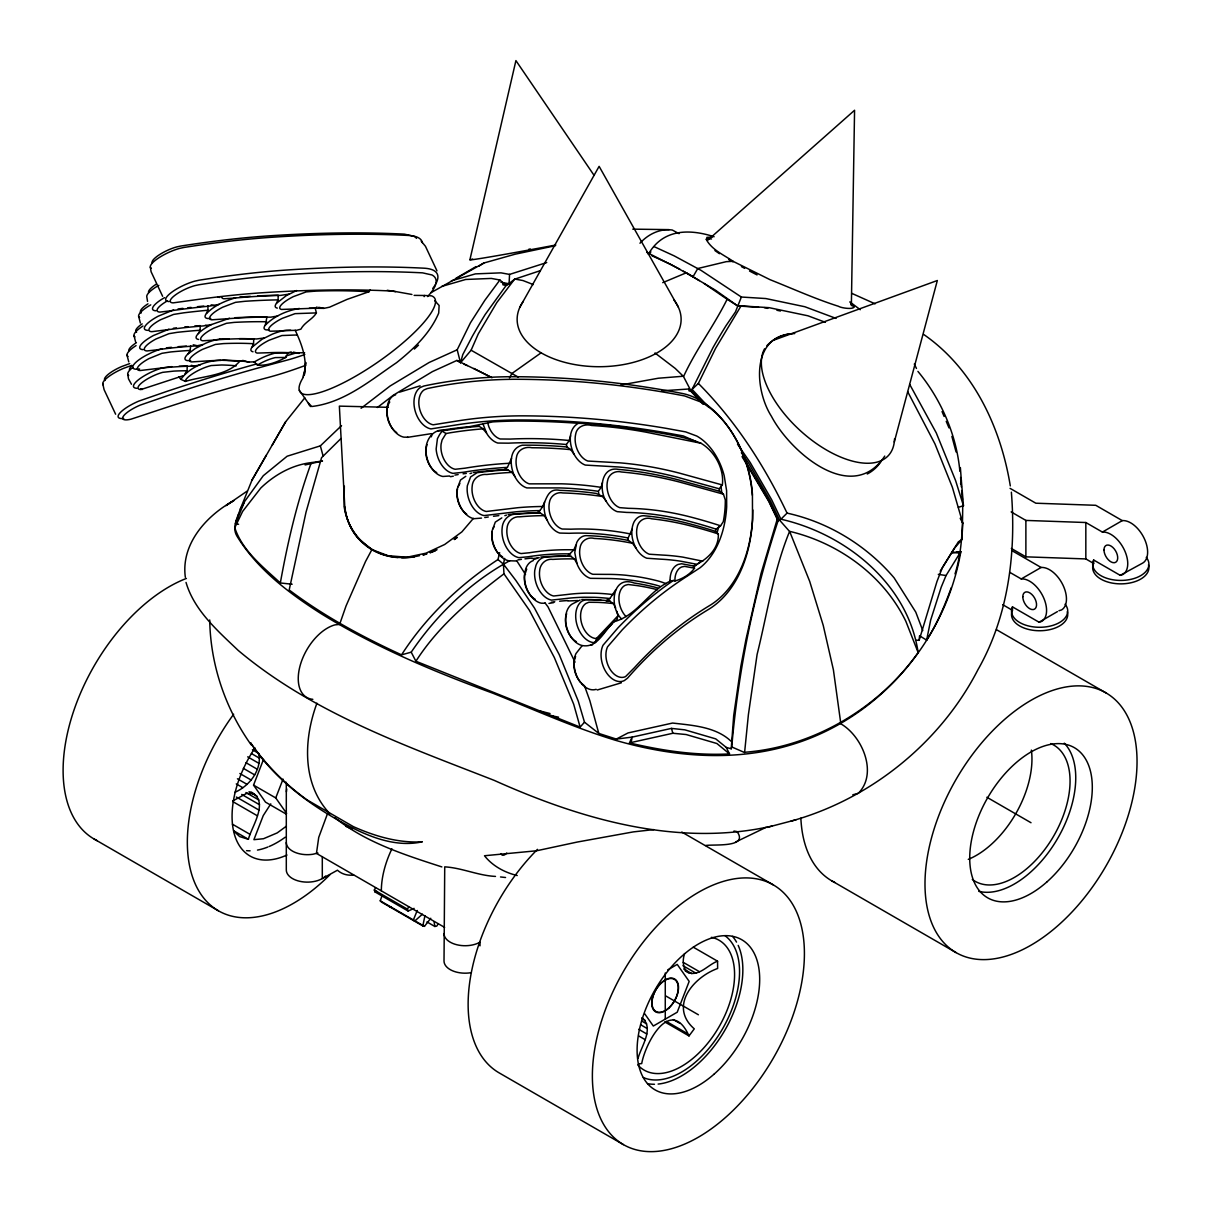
<?xml version="1.0" encoding="UTF-8"?>
<svg xmlns="http://www.w3.org/2000/svg" width="1212" height="1212" viewBox="0 0 1212 1212"><rect width="100%" height="100%" fill="white"/><g stroke="black" fill="none" stroke-linecap="round" stroke-linejoin="round"><path stroke-width="1.5" d="M198.374 333.558L200.086 330.255L200.253 325.649L197.98 325.801A673.554 178.482 -25.1 0 0 194.708 326.073M295.198 330.255C301.773 344.314 307.636 359.691 304.182 375.538L305.757 362.494L305.106 367.872M918.151 652.541L905.879 621.362C883.73 575.503 838.749 543.082 790.027 531.447L789.421 531.795C773.407 571.155 767.317 613.317 757.106 654.435L748.395 714.656L744.622 752.273C812.585 747.228 878.761 708.444 918.151 652.541C907.985 583.972 845.961 533.962 780.937 519.206L778.043 520.887C753.834 594.077 738.396 670.145 731.73 746.94L731.23 748.789L726.246 747.41L715.747 738.881L684.871 729.851L671.448 728.397L632.179 737.108L616.302 739.078L598.804 733.427L584.502 722.2L578.245 701.081L559.247 654.647L534.522 608.121L515.903 580.503L503.419 564.11L497.98 559.535L499.647 552.642M962.722 504.919C962.57 528.053 962.101 551.627 955.026 573.867M851.369 305.666L854.566 110.262L707.55 240.385M752.834 509.964L752.622 518.282A143.592 94.445 73 0 1 709.368 605.712A680.765 447.743 73 0 0 634.315 667.797L625.543 676.599A18.71 12.302 73 0 1 609.863 668.948A18.71 12.302 73 0 1 607.545 646.829L622.135 629.952A718.595 472.604 73 0 1 687.037 576.276L700.036 567.777A105.989 69.705 73 0 0 726.67 506.889L726.609 490.678L724.215 475.846A51.177 33.663 73 0 0 696.748 436.032L685.674 431.896L666.236 428.351A1768.581 1163.187 73 0 0 519.266 415.852L516.448 415.898A920.408 605.349 73 0 0 456.318 421.125L433.154 424.806A18.695 12.302 73 0 1 419.685 409.095A18.695 12.302 73 0 1 424.155 389.855L427.321 388.552A956.313 628.952 73 0 1 510.025 379.341L513.13 379.295A1804.895 1187.063 73 0 1 684.689 395.96L701.006 402.066A89.052 58.57 73 0 1 752.425 494.087L752.516 520.069A146.97 96.657 73 0 1 708.293 609.56A677.341 445.486 73 0 0 627.498 678.19L624.316 680.583A22.164 14.574 73 0 1 605.712 671.509A22.164 14.574 73 0 1 602.985 645.299L617.984 627.846A722.019 474.862 73 0 1 667.888 584.32L673.402 580.457L674.978 580.957C682.401 578.912 690.007 574.473 694.521 568.186L693.4 565.959C706.126 560.474 719.17 549.051 718.307 533.947L715.519 531.356L710.156 529.659A870.867 572.761 73 0 0 687.658 523.296A514.358 338.284 73 0 0 643.481 515.706A22.164 14.574 73 0 0 633.967 522.099C630.119 530.447 631.77 540.325 636.012 548.203A22.164 14.574 73 0 0 646.784 558.232L660.646 559.171A392.87 258.383 73 0 1 680.629 561.186L695.733 564.08M277.306 308.121A22.164 5.878 -25.1 0 1 276.215 303.682L278.078 299.879L278.23 295.228L274.957 295.289A884.078 234.264 -25.1 0 0 257.747 295.925M265.292 325.21L266.943 317.105L264.989 317.059A673.614 178.497 -25.1 0 0 235.083 317.726M252.005 347.208L253.535 343.723L253.747 339.012L250.687 338.86A514.267 136.274 -25.1 0 0 239.415 338.633M602.44 482.664L601.152 487.36L598.304 491.345L596.062 490.996A676.235 444.759 73 0 0 559.55 487.921L526.841 487.921A22.164 14.574 73 0 1 515.888 478.422C509.601 468.468 507.858 448.576 522.327 445.213A884.078 581.442 73 0 1 562.883 446.622L566.898 446.986L570.897 449.667L574.518 455.045A22.164 14.574 73 0 0 585.29 465.075L618.302 466.968A676.205 444.728 73 0 1 677.235 477.21L719.201 488.784L719.61 491.284L723.443 494.178L725.306 499.95A93.021 61.176 73 0 1 723.276 521.675L720.579 525.796L716.11 529.159L715.519 531.356M502.919 284.835L506.192 285.426L499.889 280.002L484.83 300.318L470.407 322.862L457.197 349.783L460.499 362.767L462.772 354.631L472.256 336.421A704.536 185.966 -78.8 0 1 485.164 314.544L506.192 285.426L509.085 283.76L509.555 274.412L546.733 262.55M940.194 571.246L954.314 548.4L961.843 539.582L962.813 523.266L952.374 487.269L934.967 443.94L907.621 391.582M430.76 918.272L424.458 926.362L422.821 925.938L424.957 915.621M916.514 640.254L919.15 640.284L919.56 635.8L926.635 640.133C937.073 623.907 944.678 605.773 951.268 587.699M234.704 792.421C249.46 785.967 261.868 770.226 258.898 753.516L252.414 749.773M233.689 831.023L239.703 836.613L248.399 839.295C251.596 826.342 269.806 801.556 251.066 791.981M638.042 1058.379C641.072 1046.577 654.525 1028.503 642.102 1017.747M731.23 748.789L733.699 715.565L740.85 666.327L745.986 639.315L761.03 573.564L777.392 518.706L768.787 500.662L742.698 456.576M209.721 619.968C210.388 664.524 225.296 708.611 251.202 744.88M286.411 791.784L286.699 788.967M190.648 345.799L190.178 350.435L188.148 353.768M473.392 472.544A886.214 582.851 73 0 1 499.859 469.908L504.162 469.665L507.404 467.393L511.555 458.318M184.83 374.16L187.057 370.766L187.239 366.1A390.279 103.414 -25.1 0 0 179.134 366.266M959.874 471.317C956.616 435.169 941.179 399.384 917.923 371.402M248.945 362.221L242.93 360.449L239.537 361.418C227.447 375.841 202.434 376.053 185.436 381.416L180.861 379.356C191.102 365.115 211.312 358.646 228.477 360.418A396.294 105.005 -25.1 0 1 243.203 361.237A106.277 28.164 -25.1 0 1 248.369 362.055L254.141 361.843L257.444 365.13C267.125 365.918 277.306 362.085 285.774 357.434L288.108 352.844L291.244 351.904M566.898 446.986L566.398 444.516L569.246 440.501L570.594 435.744M614.287 621.635C637.573 615.287 648.965 590.714 669.918 581.336L670.069 580.366M635.906 547.975L632.528 543.279L628.467 540.461L627.952 538.446L632.028 529.326M292.153 584.229L280.336 582.972C287.698 542.112 297.076 501.632 311.332 462.605L322.498 460.999L305.106 464.938M957.025 552.051L960.571 552.96L951.693 552.642L960.843 551.581L960.571 552.96C944.709 642.496 877.291 719.625 789.8 745.228C732.76 762.212 671.493 756.636 615.029 740.153C573.261 727.367 533.401 709.323 492.86 693.219C433.442 671.448 374.75 646.905 320.832 613.484C288.698 593.016 256.853 568.837 236.825 535.901C231.704 527.159 237.552 517.569 240.309 509.101L252.02 480.073L266.307 455.212M504.647 558.384L503.419 564.11L503.965 573.821L529.447 610.363L554.323 657.51L573.685 704.202L580.124 727.094L584.502 722.2M919.15 640.284L936.952 581.578L942.285 567.807M926.635 640.133L930.664 620.105L941.179 587.259L946.027 575.548L960.843 551.581M719.201 488.784L722.337 484.967C724.443 469.286 714.807 451.197 700.93 443.228C687.325 437.729 672.842 435.214 658.434 432.714C631.937 428.018 605.152 423.958 578.215 423.306A1764.52 1160.52 73 0 0 515.767 421.079L512.994 421.125A918.438 604.046 73 0 0 492.784 421.897L469.483 426.654A914.924 601.743 73 0 0 443.153 430.033C431.669 429.699 424.927 441.759 426.003 452.076A22.164 14.574 73 0 0 442.819 476.467L449.652 475.998M344.329 486.118L344.102 506.298C347.374 530.068 364.827 550.672 388.507 556.005A81.992 66.175 -45.2 0 0 419.534 555.672M960.555 483.8L961.343 480.3L960.374 467.62M469.877 259.898L515.918 60.6L594.092 175.376M705.596 845.521C713.535 844.097 748.986 848.021 737.032 831.583L733.927 831.053M457.575 488.951L457.106 490.936A18.695 12.302 73 0 0 466.696 514.161M492.193 531.932L491.936 533.007A18.695 12.302 73 0 0 502.632 556.899M718.777 526.735L717.019 532.992M427.018 444.607L426.033 448.531A18.695 12.302 73 0 0 436.729 472.619M431.305 436.835L431.987 434.199M616.923 611.303L617.938 615.832L616.938 619.65C604.97 627.316 599.228 648.45 582.472 645.587A22.164 14.574 73 0 1 566.565 626.846A22.164 14.574 73 0 1 571.988 604.152L580.124 600.016M617.938 615.832L596.531 638.406L595.44 642.511L592.592 642.481A22.164 14.574 73 0 1 576.685 623.756A22.164 14.574 73 0 1 582.108 601.046L585.502 599.682L594.577 599.773A390.279 256.686 73 0 1 609.409 600.894L613.408 603.621L615.696 608.015M894.274 442.032L937.331 280.517L773.377 340.299M303.015 376.75L304.894 369.736M316.923 703.218C303.591 739.381 301.727 783.785 329.8 813.661L329.997 813.813M460.499 362.767L471.12 350.223L478.255 333.936L496.799 302.576L514.539 279.23L539.87 270.806M684.553 953.602C682.538 959.919 682.174 968.615 688.416 972.675C699.385 976.524 708.126 964.54 717.565 961.192L717.625 968.479C693.385 977.205 668.554 1006.414 694.279 1028.852L689.007 1035.912L664.706 1021.883M424.155 296.637L424.488 295.486L431.472 295.834A81.992 20.149 -34.9 0 1 367.039 369.296A81.992 20.149 -34.9 0 1 303.258 377.326M422.821 925.938L381.447 902.046L380.25 900.834L382.113 895.41M508.222 514.6L512.888 514.055A674.917 443.895 73 0 1 534.28 512.903L536.871 512.873C547.127 507.298 544.021 486.982 559.944 490.375A673.614 443.031 73 0 1 596.304 493.435L602.864 496.587L606.197 501.147M576.821 563.262L574.397 558.944L570.822 556.353L567.322 556.157L573.867 549.839L575.912 545.052M605.909 600.713L609.894 598.546L615.59 590.032M210.736 318.498L207.57 318.498A22.164 5.878 -25.1 0 1 205.843 314.332L207.964 310.211L207.949 305.651M340.072 623.074L346.041 605.955L365.509 561.55L371.902 549.612L358.494 538.673A81.992 66.175 -45.2 0 1 344.587 506.434M286.108 814.025L265.504 802.132L253.55 785.118L263.504 759.439M286.608 813.403L275.745 797.935L283.047 779.104M836.098 318.423L804.859 306.742L765.832 298.546L741.365 297.031L735.487 311.863L726.003 325.71A704.536 185.966 -78.8 0 0 713.08 347.48L692.067 389.4L689.173 391.067L688.704 389.007L661.843 390.825M704.111 283.472L727.139 299.258C714.065 325.664 696.082 349.45 683.704 376.205L658.389 378.22L620.832 384.977M825.417 322.316L807.965 315.802L769.12 307.666L741.047 305.909L715.595 348.329L698.37 383.431L692.067 389.4L708.99 407.444M884.76 456.076C852.081 505.798 790.042 451.924 771.453 416.337C754.197 389.416 750.789 334.164 794.739 333.573M630.649 740.487L630.967 743.259L629.482 742.895L632.179 737.108L630.967 743.259C663.206 750.834 696.37 755.667 729.533 753.925L726.246 747.41M732.896 261.913L733.154 261.353C723.837 254.868 712.429 250.217 706.52 239.961L706.929 237.355L712.414 237.067M235.931 521.281L238.037 516.842M327.498 813.691L318.726 837.416L316.453 853.399L444.622 927.392M414.125 908.394L408.096 911.03L374.962 891.896L374.326 890.032L375.508 887.79M408.096 911.03L407.459 909.167L408.641 906.909M458.091 486.83L459.878 483.482M492.92 528.902L494.102 526.659M526.72 569.11L524.554 575.442A18.695 12.302 73 0 0 535.25 599.349M417.246 910.47L413.383 919.969L414.58 921.181L422.443 914.166M519.918 307.121L599.122 166.347L678.326 307.121M240.309 509.101L243.885 502.783M239.264 513.267L237.688 516.206M272.215 445.137L285.593 421.867L304.788 397.839M252.02 480.073L285.593 421.867M509.449 377.841L511.979 373.447L540.81 353.04M316.408 312.908C312.59 319.423 304.485 322.256 300.894 329.164L296.364 330.361A520.827 138.001 -25.1 0 0 277.745 331.012L270.397 331.209A18.695 4.954 -25.1 0 1 282.229 318.377L295.061 313.65L316.408 312.908L315.196 308.212L316.968 306.984M942.724 567.08L958.328 541.87L961.843 539.582M438.138 923.938L436.774 926.089L434.85 926.483L426.957 921.923M590.895 645.299L592.577 644.784M340.981 438.517L321.559 457.682L306.015 512.221L289.183 589.971C323.755 616.044 362.236 636.785 401.536 654.844C426.185 616.499 459.999 584.502 497.98 559.535M401.536 654.844L411.216 652.177C436.487 614.848 470.135 582.275 509.873 560.656M580.124 727.094L415.898 661.237C438.471 625.922 470.953 598.97 503.965 573.821M370.266 289.865L368.963 291.744L347.026 299.409L329.558 307.181L323.968 308.348L309.333 308.212M486.527 433.017L482.891 428.851A909.939 598.455 73 0 0 450.122 432.79L446.031 433.548L442.077 439.986L441.092 444.107A18.695 12.302 73 0 0 455.182 469.271L465.029 468.18A890.896 585.941 73 0 1 504.813 463.545L510.131 463.242M714.11 236.734C689.264 228.659 662.691 228.916 648.314 254.323L650.905 251.929M206.646 313.453C214.342 305.379 225.174 300.879 235.719 297.773M473.392 518.388L461.863 531.901L444.668 544.491L425.988 553.172L406.974 557.247L388.082 555.687L371.902 549.612M581.972 645.89L575.988 653.556A22.164 14.574 73 0 0 578.245 678.962A22.164 14.574 73 0 0 596.137 689.325M594.122 642.905L612.333 623.529M270.791 803.874L263.262 815.57L253.899 839.674L263.474 838.734L277.2 832.902L286.335 826.22M276.563 303.242L286.35 295.607L296.592 290.532M922.771 630.604L915.787 612.151L894.108 577.851C866.55 545.506 828.644 522.236 787.058 513.115L780.937 519.206L771.68 499.783L750.258 462.605L737.487 444.153M341.542 425.639L320.362 445.864L287.153 456.212L263.277 475.725L244.688 501.389L235.431 523.629L238.567 524.266M639.966 243.233C648.072 234.28 659.979 228.31 672.266 230.022L679.038 233.658M700.006 561.974L693.446 567.322M361.085 408.292L390.128 385.977L429.124 362.494L457.197 349.783M377.356 407.505L393.385 395.188L432.411 371.614L456.894 360.434L490.663 376.947M225.977 505.662L247.096 491.133M578.215 423.306C567.61 429.427 569.155 444.637 574.033 454.106M254.247 362.085L255.444 361.312A22.164 5.878 -25.1 0 1 275.609 353.025L288.108 352.844M257.444 365.13L258.247 364.6A18.695 4.954 -25.1 0 1 275.291 357.601L285.774 357.434M478.634 266.292L483.891 263.004L515.115 254.202L555.384 245.718M226.977 504.843L233.855 500.586C206.464 515.539 180.755 544.021 185.345 577.291M158.833 285.381L155.803 287.138A22.164 5.878 -25.1 0 0 146.788 296.788L147.546 301.394M164.59 297.652L161.575 299.409A22.164 5.878 -25.1 0 0 155.863 310.787M430.76 292.804L483.891 263.004M455.924 278.321L476.058 266.595M232.719 800.965L246.793 793.33L254.308 793.845M1009.763 572.337L1021.231 578.942L1041.108 567.474A23.907 13.802 60 0 1 1062.969 585.108A23.907 13.802 60 0 1 1061.5 609.954L1058.94 610.742M1011.156 511.918L1025.882 520.418L1085.831 522.523L1102.405 532.083L1122.282 520.615A23.907 13.802 60 0 1 1144.143 538.249A23.907 13.802 60 0 1 1142.674 563.08L1120.236 575.352L1093.633 559.989L1093.633 563.444A28.118 16.226 0 0 0 1119.57 583.851A28.118 16.226 0 0 0 1148.476 564.822M1067.302 611.681A28.118 16.226 0 0 1 1038.396 630.725A28.118 16.226 0 0 1 1012.459 610.303L1012.459 606.864L1039.063 622.21L1057.409 611.621M766.105 827.311L735.578 842.037M667.645 969.918L677.22 964.404L689.173 981.402L677.22 1012.217L653.313 1026.034L644.617 1013.656M616.302 739.078L628.028 732.942L672.584 723.049C692.491 725.367 715.777 726.7 731.094 741.274M198.586 339.451A22.164 5.878 -25.1 0 1 196.859 335.3L198.98 332.845A22.164 5.878 -25.1 0 1 211.433 324.574L229.507 318.256M470.559 972.766A21.089 12.181 0 0 1 444.016 961.01L444.728 866.853C461.999 867.868 478.179 875.609 495.481 876.412M662.737 282.654L686.28 272.806L715.489 290.229L737.76 305.969L758.545 307.257M395.657 394.779L393.279 395.763A22.164 14.574 73 0 0 387.976 418.549A22.164 14.574 73 0 0 403.944 437.168L407.899 437.168M465.787 476.301L460.484 480.043L457.212 488.875A22.164 14.574 73 0 0 473.892 518.691L481.497 518.1M501.813 517.888L495.314 522.099L492.042 530.932A22.164 14.574 73 0 0 508.722 560.762L516.327 560.989M533.719 559.58L539.158 557.565M183.133 375.75L140.834 389.597A18.695 4.954 -25.1 0 1 142.304 382.371A18.695 4.954 -25.1 0 1 162.696 372.342L173.937 371.099A386.658 102.459 -25.1 0 1 186.148 370.766L187.057 370.766M129.714 363.6L121.927 366.448A18.71 4.954 -25.1 0 0 104.959 380.462M131.835 365.327L123.397 368.418A22.164 5.878 -25.1 0 0 103.308 385.007M173.604 309.924L158.166 316.211A22.164 5.878 -25.1 0 0 147.712 330.361M168.953 329.194L153.515 335.482A22.164 5.878 -25.1 0 0 143.061 349.632M304.621 352.737L296.44 352.828L286.017 355.949M790.997 821.13C870.352 799.223 940.285 742.956 977.963 669.675C1008.49 616.06 1016.217 552.869 1011.369 492.178M1120.236 575.352L1122.797 574.564A23.907 13.802 60 0 0 1124.251 549.718A23.907 13.802 60 0 0 1102.405 532.083M1039.063 622.21L1041.623 621.423A23.907 13.802 60 0 0 1043.093 596.592A23.907 13.802 60 0 0 1021.231 578.942M374.962 891.896L376.705 891.35M399.869 392.052L420.109 385.855M470.014 473.574L471.695 473.059M504.843 515.63L506.54 515.115M621.392 682.795L597.243 690.007M958.374 507.283L963.464 505.752L961.343 480.3M167.332 300.924A18.695 4.954 -25.1 0 0 159.893 312.09L169.619 310.939A890.896 236.067 -25.1 0 1 209.131 306.151L219.084 304.379M451.379 280.836L475.377 273.882L501.01 272.851L509.555 274.412M441.713 286.426L465.696 279.472L491.33 278.427L499.889 280.002M254.141 361.843L255.005 361.6M256.914 363.858L248.702 366.145A722.019 191.314 -25.1 0 0 167.014 391.34L138.759 401.127A22.164 5.878 -25.1 0 0 119.806 413.11A22.164 5.878 -25.1 0 0 123.685 418.488M852.809 794.799L858.293 793.33C878.245 773.392 862.247 735.639 840.189 723.458M669.918 581.336L673.402 580.457M186.027 582.411C194.132 610.363 217.781 630.922 238.188 650.405C312.393 712.823 405.05 745.501 494.148 780.346C580.336 819.039 677.129 847.461 771.832 826.129M767.029 827.402L796.117 819.766M200.086 330.255L197.071 330.467A669.827 177.482 -25.1 0 0 177.119 332.346L168.938 333.694L155.924 339.012A18.695 4.954 -25.1 0 0 147.091 350.95L155.5 349.995A520.827 138.001 -25.1 0 1 196.692 345.875L202.828 344.556M190.178 350.435A511.464 135.532 -25.1 0 0 170.604 351.965L161.984 353.298L148.97 358.6A18.695 4.954 -25.1 0 0 140.137 370.539L152.924 369.024A396.294 105.005 -25.1 0 1 171.665 367.1L180.467 366.539A396.566 105.08 -25.1 0 1 192.996 366.191L200.041 365.024M289.107 294.107L280.623 295.38A890.896 236.067 -25.1 0 0 232.84 298.197L223.902 298.773A18.695 4.954 -25.1 0 1 221.796 296.955M277.669 316.029L270.791 317.165A679.826 180.133 -25.1 0 0 240.612 317.832L211.736 319.816A18.695 4.954 -25.1 0 1 222.584 307.257L235.492 302.333L244.93 301.288A881.533 233.583 -25.1 0 1 273.897 299.955L278.078 299.879M317.938 853.051L312.847 854.263A21.089 12.181 0 0 1 286.305 842.507M207.964 310.211L202.98 310.696A881.533 233.583 -25.1 0 0 183.754 312.817L173.589 314.423L160.575 319.741A18.695 4.954 -25.1 0 0 151.742 331.679L183.148 327.816A680.023 180.194 -25.1 0 1 203.404 325.922L211.433 324.574M264.413 337.966L256.58 338.966A520.827 138.001 -25.1 0 0 210.464 340.33L202.752 340.784A18.695 4.954 -25.1 0 1 213.6 328.225L226.508 323.286L234.113 322.392A670.024 177.543 -25.1 0 1 263.852 321.725L266.746 321.786M629.482 742.895L672.857 733.26L686.113 734.533L716.898 743.517L729.533 753.925M431.336 433.654L407.414 437.365M450.409 476.695L453.318 476.18M548.945 603.424L553.672 602.622M311.332 462.605C292.077 464.923 274.624 474.725 260.792 488.027L242.627 511.403L234.78 527.705C242.324 550.839 263.11 566.974 280.336 582.972M299.409 308.454C286.759 310.56 274.063 316.12 265.08 325.437A22.164 5.878 -25.1 0 0 266.17 329.876L269.17 329.997M484.77 517.539L488.269 517.009M551.369 602.243L554.793 601.758M528.886 249.202L530.356 249.005M493.526 516.267L498.814 515.615M173.361 328.255L176.407 327.876M653.738 829.599L633.285 831.902L577.154 842.067L536.568 850.779L484.482 855.748C492.466 865.944 504.768 872.595 517.236 875.534M632.77 229.144L669.16 229.629M532.144 558.626L537.461 558.081M339.648 624.407L334.951 624.877A41.238 23.801 -60 0 0 300.47 664.418A41.238 23.801 -60 0 0 312.832 699.324M638.497 1063.894L641.709 1063.575C645.269 1043.35 670.554 995.158 689.007 1035.912M483.179 428.821L479.134 426.321L473.104 426.851A913.56 600.834 73 0 0 446.834 430.215L438.199 430.957M424.488 295.486L414.156 295.38M171.71 366.645L162.696 367.842A22.164 5.878 -25.1 0 0 138.532 379.72A22.164 5.878 -25.1 0 0 136.804 388.279M139.622 369.009L136.108 369.236A22.164 5.878 -25.1 0 1 146.561 355.086L151.742 352.54A22.164 5.878 -25.1 0 1 161.984 348.798M568.08 600.97L577.821 600.531M507.404 467.393L502.995 467.65A887.472 583.684 73 0 0 463.378 472.256L452.955 473.362A22.164 14.574 73 0 1 436.138 448.985L437.426 438.683L439.577 434.653L442.107 431.108L446.031 433.548M515.024 476.589L511.888 472.377L507.843 469.847L503.48 470.104A883.487 581.063 73 0 0 477.104 472.71L470.604 476.937L467.332 485.77A22.164 14.574 73 0 0 484.027 515.585L516.009 511.797A676.296 444.789 73 0 1 537.431 510.646L540.128 510.616M511.888 472.377L506.616 472.68A881.533 579.775 73 0 0 486.83 474.483C479.437 473.71 472.513 478.695 472.165 486.33A18.695 12.302 73 0 0 486.254 511.494L517.766 507.707A680.023 447.243 73 0 1 539.31 506.54L543.052 506.51M741.047 305.909L737.76 305.969L727.139 299.258M315.196 308.212L281.532 309.454A18.695 4.954 -25.1 0 1 293.365 296.622L306.197 291.895L315.241 291.138A881.563 233.598 -25.1 0 1 358.328 291.213L368.963 291.744M290.638 330.27L286.229 330.331A22.164 5.878 -25.1 0 0 272.306 334.164L262.05 339.239L251.914 347.314A22.164 5.878 -25.1 0 0 253.005 351.768M221.054 360.388L220.508 360.403A396.294 105.005 -25.1 0 0 203.389 361.176L191.632 361.933A18.695 4.954 -25.1 0 1 202.48 349.374L215.388 344.45L223.387 343.602A511.479 135.532 -25.1 0 1 253.535 343.723M547.021 519.933L544.279 515.661L540.385 513.07L537.87 513.085A673.554 443.001 73 0 0 516.524 514.236C508.646 513.6 502.677 520.342 502.162 527.841A22.164 14.574 73 0 0 518.857 557.656L528.023 556.793A517.403 340.284 73 0 1 565.565 553.839L570.564 553.899M544.279 515.661L540.931 515.676A669.827 440.532 73 0 0 519.706 516.827C512.873 516.206 507.404 521.766 507.01 528.387A18.695 12.302 73 0 0 521.084 553.566L529.689 552.717A520.827 342.541 73 0 1 572.973 549.809L573.867 549.839M190.648 360.615L187.466 360.615A22.164 5.878 -25.1 0 1 187.86 354.01L195.405 348.45L205.57 343.284A22.164 5.878 -25.1 0 1 219.751 339.163M581.805 599.501L591.017 599.592A391.612 257.565 73 0 1 600.925 600.198M545.309 603.243L541.34 603.197A22.164 14.574 73 0 1 524.66 573.382L525.826 568.504A22.164 14.574 73 0 1 533.174 560.641M596.531 638.406L594.834 638.391A18.695 12.302 73 0 1 581.412 622.574A18.695 12.302 73 0 1 585.987 603.424L588.82 602.273L597.561 602.364A386.658 254.293 73 0 1 612.257 603.47L613.408 603.621M297.334 334.966L281.896 335.527L269.064 340.254A18.695 4.954 -25.1 0 0 257.232 353.086L268.428 352.722A396.294 105.005 -25.1 0 1 284.714 352.525L285.229 352.54A384.946 102.005 -25.1 0 1 299.122 353.374M571.397 556.353L562.398 556.096A516.145 339.466 73 0 0 540.84 557.05M388.385 407.323L339.36 406.126L344.784 506.616A81.992 66.251 -45.9 0 0 348.723 522.539M1011.323 548.445L1025.882 556.838L1085.831 558.929L1093.633 563.444M475.407 426.139L479.134 426.321M507.843 469.847L504.162 469.665M411.898 294.471L392.87 291.062L378.508 290.456A1768.581 468.635 -25.1 0 0 257.717 293.062L255.156 293.259A920.408 243.885 -25.1 0 0 196.935 299.591L173.104 302.879A18.695 4.954 -25.1 0 1 174.422 295.698A18.695 4.954 -25.1 0 1 194.784 285.653L198.738 284.79A956.313 253.399 -25.1 0 1 280.533 275.048L283.35 274.836A1804.895 478.255 -25.1 0 1 422.564 272.851L431.957 274.957A89.052 23.604 -25.1 0 1 427.609 296.561M606.454 600.773L609.954 600.955M536.871 512.873L540.385 513.07M387.234 290.274L395.551 291.668M569.246 440.501L564.625 440.077A890.896 585.941 73 0 0 510.237 439.077L500.162 438.986A18.695 12.302 73 0 1 488.815 426.669L487.694 422.806M566.398 444.516L562.58 444.168A887.472 583.684 73 0 0 508.404 443.168L497.738 443.047A22.164 14.574 73 0 1 486.785 433.548L482.997 424.003M570.897 449.667L565.777 449.197A881.533 579.775 73 0 0 532.007 447.758C524.932 446.152 517.251 449.97 516.418 457.636A18.695 12.302 73 0 0 529.265 483.861L561.504 483.815A679.826 447.107 73 0 1 598.198 486.921L601.152 487.36M500.526 876.958L505.555 877.503M613.287 594.622L611.242 594.365A396.566 260.822 73 0 0 596.168 593.229L586.229 593.138A396.294 260.641 73 0 0 566.64 594.562L553.702 596.001A18.695 12.302 73 0 1 539.628 570.837C540.007 563.974 545.9 558.338 552.945 559.399A511.464 336.375 73 0 1 574.397 558.944M609.894 598.546L609.136 598.455A392.946 258.429 73 0 0 594.198 597.334L584.351 597.243A392.87 258.383 73 0 0 564.928 598.652L551.475 600.107A22.164 14.574 73 0 1 534.78 570.276L535.946 565.413A22.164 14.574 73 0 1 544.536 557.232A513.646 337.815 73 0 1 565.974 556.293M602.864 496.587L599.107 496.011A670.024 440.668 73 0 0 562.944 492.951C556.369 491.527 550.142 496.178 549.354 502.798A18.695 12.302 73 0 0 562.186 529.023L570.973 529.189A520.827 342.541 73 0 1 626.316 533.159L630.755 534.007M938.285 574.337L946.027 575.548M239.537 361.418L237.173 361.131A390.355 103.429 -25.1 0 0 222.675 360.312M500.935 282.26L509.085 283.76M502.738 283.699L507.631 284.593L514.842 279.063L522.978 280.548L533.31 284.578M627.907 537.961L624.104 537.219A517.403 340.284 73 0 0 569.125 533.295L559.762 533.068A22.164 14.574 73 0 1 548.809 523.584L546.309 518.463A22.164 14.574 73 0 1 544.552 501.995M628.467 540.461L624.286 539.658A514.267 338.224 73 0 0 585.896 535.628A22.164 14.574 73 0 0 576.67 542.628L574.761 552.566L576.957 563.731A22.164 14.574 73 0 0 590.411 578.336L604.167 578.488A392.87 258.383 73 0 1 623.998 579.366L633.997 580.593A392.87 258.383 73 0 1 654.162 584.623A102.914 67.69 73 0 1 658.964 585.987L660.085 586.381M552.975 716.065L558.55 717.156M318.711 307.318L323.968 308.348M764.211 307.621L767.832 308.378M776.877 310.257L780.483 311.014M700.93 443.228L646.238 432.214A881.563 579.806 73 0 0 591.653 425.473C584.745 423.503 576.73 426.669 575.639 434.35A18.695 12.302 73 0 0 587.805 461.045L620.347 462.878A679.674 447.016 73 0 1 679.584 473.165L722.337 484.967M693.4 565.959L681.583 563.747L678.008 564.474A22.164 14.574 73 0 0 670.039 579.806L670.145 581.321M694.521 568.186L684.628 566.368L681.629 566.974A18.695 12.302 73 0 0 674.902 579.912L674.978 580.957M293.349 352.101L296.44 352.828M205.358 325.331L206.767 325.68M702.763 561.171L682.795 557.111A396.294 260.641 73 0 0 662.646 555.081L649.299 554.217A18.695 12.302 73 0 1 637.118 527.508C638.148 520.63 645.193 516.57 651.738 518.812A511.479 336.391 73 0 1 690.264 525.826A867.383 570.473 73 0 1 712.656 532.159L718.307 533.947M193.223 344.784L197.465 345.829M539.173 710.793L550.051 713.535M389.688 906.803L391.325 907.243M191.299 365.312L194.602 366.206M211.146 304.848L214.16 305.682M719.61 491.284L677.326 479.619A673.645 443.062 73 0 0 618.62 469.408C600.758 465.893 598.698 490.769 606.409 501.632A22.164 14.574 73 0 0 617.181 511.661L626.619 512.418A517.403 340.284 73 0 1 687.568 520.887A873.428 574.443 73 0 1 710.126 527.265L716.11 529.159M723.443 494.178L679.917 482.149A670.175 440.774 73 0 0 621.529 471.998C615.105 470.211 608.53 474.331 607.53 480.937A18.695 12.302 73 0 0 619.711 507.646L628.558 508.328A520.812 342.541 73 0 1 689.916 516.842A876.882 576.715 73 0 1 720.11 525.644L720.579 525.796M657.874 588.032L654.268 587.032A390.355 256.732 73 0 0 634.24 583.033C611.681 574.639 609.075 607.833 621.665 618.953M441.85 866.913C404.656 854.854 365.751 842.507 334.891 817.706M744.789 752.622L731.73 746.94M471.12 350.223L518.388 377.205M236.189 365.903L235.901 365.797A386.901 102.52 -25.1 0 0 221.523 364.979L211.221 365.554A18.695 4.954 -25.1 0 0 185.345 381.219L185.436 381.416M654.041 246.612L674.236 255.899L701.021 270.352L741.365 297.031M665.797 583.608L664.752 583.184A106.277 69.902 73 0 0 656.495 580.578A396.294 260.641 73 0 0 636.148 576.503L626.059 575.261A396.294 260.641 73 0 0 606.061 574.382L592.835 574.291A18.695 12.302 73 0 1 580.003 548.066C580.806 541.173 587.487 536.552 594.213 538.431A511.479 336.391 73 0 1 632.528 543.279M657.419 589.789L656.889 589.577A386.901 254.459 73 0 0 637.027 585.593L628.149 584.502L625.195 585.29A18.695 12.302 73 0 0 625.619 616.135L626.18 616.605M851.703 293.319L875.125 303.833M345.617 826.236L352.359 829.069M651.965 255.793L670.584 264.307L693.037 276.715L697.779 268.519L726.306 261.656L733.048 261.322L769.953 279.639C792.754 288.698 815.115 298.879 838.431 306.272C842.794 308.878 861.929 310.439 850.476 302.864M464.135 364.236L467.377 365.63M646.693 252.308L679.856 269.215M140.622 388.719L142.349 389.491M473.862 368.448L491.981 377.78M741.426 266.595L744.653 268.367M683.462 271.23L699.354 280.623M1122.282 520.615L1095.769 505.298L1035.821 503.207L1010.066 488.345M1011.626 550.46L1041.108 567.474M1002.688 604.667L1012.459 610.303M996.446 629.649L1105.98 692.885A149.94 86.567 -60 0 1 1058.455 925.15A149.94 86.567 -60 0 1 928.604 850.173A149.94 86.567 -60 0 1 1105.98 692.885M986.871 797.254L1031.018 822.736M831.796 880.851L956.041 952.587M681.811 832.068L773.362 884.927A149.94 86.567 -60 0 1 725.837 1117.176A149.94 86.567 -60 0 1 595.986 1042.214A149.94 86.567 -60 0 1 773.362 884.927M693.264 947.163L717.565 961.192M683.204 962.328L699.4 971.676M682.977 965.706L695.93 973.191M683.735 968.994L691.825 973.66M685.174 970.812L688.416 972.675M251.414 753.531L259.519 758.212M665.691 995.9L698.4 1014.777M247.672 756.849L259.004 763.393M246.006 762.727L257.338 769.272M243.354 768.347L254.687 774.892M673.357 1019.595L679.841 1023.337M239.87 773.514L251.217 780.058M666.176 1021.322L687.234 1033.472M253.55 785.118L275.745 797.935M237.431 778.801L247.142 784.406M236.279 783.922L242.764 787.664M249.051 791.648L257.156 796.329M641.724 1018.353L644.966 1020.216M245.93 792.542L258.898 800.011M641.845 1021.11L646.693 1023.913M241.703 794.421L259.519 804.707M640.845 1024.867L647.329 1028.609M236.31 796.996L258.989 810.086M638.694 1029.306L646.799 1033.987M233.052 801.738L257.353 815.782M638.663 1035.927L645.148 1039.669M374.326 890.032L407.459 909.167M380.25 900.834L424.458 926.362M232.416 824.19L250.233 834.477M233.825 830.871L248.399 839.295M94.157 839.052L218.387 910.773M623.423 1144.628L499.177 1072.893A149.94 86.567 -60 0 1 537.477 849.354M728.715 259.353L731.503 261.065M728.685 259.338L731.412 261.034M456.894 360.434L459.287 361.994M849.809 301.894L860.308 309.711M696.158 441.577L683.295 435.941L664.04 432.426A1765.157 1160.929 73 0 0 517.357 419.958L514.57 419.988A916.923 603.061 73 0 0 454.667 425.2L430.942 428.912A22.164 14.574 73 0 1 414.974 410.277A22.164 14.574 73 0 1 420.276 387.507L423.852 386.022A960.313 631.588 73 0 1 506.964 376.75L510.1 376.705A1809.183 1189.896 73 0 1 682.129 393.43A92.491 60.827 73 0 1 752.349 495.208M654.995 352.98L675.266 368.463L683.401 376.371L690.628 390.234L703.975 404.005M923.65 334.421C973.524 368.963 1000.748 427.442 1010.308 485.921M308.181 402.838L311.757 406.505C344.284 402.702 370.372 380.401 396.551 362.676C413.55 349.101 430.093 333.436 438.714 313.075L439.123 305.469L434.684 300.637M698.37 383.431C735.502 420.715 764.53 465.711 787.058 513.115M688.704 389.007L703.081 404.278M421.2 241.143L425.457 246.294L436.971 270.821M131.472 384.265L128.502 378.886L127.73 374.281M178.846 376.871L180.861 379.356M545.021 602.909L547.96 606.788L575.049 662.161M516.585 560.535L525.508 574.473M299.303 390.249L308.681 403.702A81.992 20.149 -34.9 0 0 310.711 406.565M741.365 452.682L748.819 463.438L770.226 500.632L779.498 520.054L789.724 531.629L809.707 581.412L823.236 625.407L833.401 669.842L840.613 722.125M742.047 456.591L768.787 501.465L778.043 520.887L777.392 518.706M960.207 518.282L962.813 523.266M411.216 652.177L415.898 661.237M909.727 384.462L936.27 432.896L955.617 480.634L963.464 505.752M914.302 364.039L916.469 368.463M162.62 296.304L151.106 271.761L150.333 267.155M140.365 323.013L138.638 316.362M135.714 342.284L133.987 335.633M128.76 361.888L127.033 355.222M115.625 414.216L104.096 389.673L102.732 383.583M942.042 411.58L944.133 416.473M946.224 421.352L949.011 427.881M584.457 685.719L589.835 700.657L598.804 733.427M951.89 436.426L956.071 451.955M671.448 728.397L672.857 733.26M320.362 445.864L323.028 455.773M598.864 493.829L598.304 491.345M434.85 926.483L434.138 922.105M720.958 486.073L721.852 493.148M961.374 486.997L960.586 477.467M961.677 490.572L962.434 499.511M1085.831 522.523L1085.831 558.929M1025.882 520.418L1025.882 556.838M665.267 973.024L665.267 1019.125M480.013 945.83L480.013 942.163A21.089 12.181 0 0 1 457.03 944.799A21.089 12.181 0 0 1 444.016 933.558M322.301 856.611L322.301 878.564L337.466 870.201A55.616 32.103 -60 0 0 353.677 875.049M286.305 782.285L286.305 869.958A21.089 12.181 0 0 0 301.94 881.715A21.089 12.181 0 0 0 325.649 876.049M834.856 882.487A149.94 86.567 -60 0 1 800.874 818.115M894.517 438.865A81.992 41.147 42.4 0 1 816.918 443.91A81.992 41.147 42.4 0 1 764.56 348.829M555.823 245.021A81.992 1.212 -10.6 0 1 472.604 259.065M454.409 539.507A81.992 66.251 -45.9 0 0 457.242 537.31A81.992 66.175 -45.2 0 1 454.318 539.416M435.472 550.642A81.992 66.251 -45.9 0 1 430.26 552.748M426.775 553.945A81.992 66.251 -45.9 0 1 423.276 554.99M414.398 556.884A81.992 66.251 -45.9 0 1 401.672 557.762M397.884 557.581A81.992 66.251 -45.9 0 1 349.404 524.175M184.724 326.982A673.554 178.482 -25.1 0 1 188.072 326.664M239.885 297.046A884.078 234.264 -25.1 0 1 250.354 296.334M178.012 308.984A883.487 234.098 -25.1 0 1 182.906 308.363M187.784 307.787A883.487 234.098 -25.1 0 1 191.026 307.409M197.465 306.697A883.487 234.098 -25.1 0 1 203.828 306.045M166.392 347.844A513.646 136.108 -25.1 0 1 171.453 347.314M178.179 346.693A513.646 136.108 -25.1 0 1 186.36 346.056M219.766 339.163A514.267 136.274 -25.1 0 1 229.007 338.769M219.736 297.44A22.164 5.878 -25.1 0 1 217.812 296.713M305.606 365.342A143.592 38.042 -25.1 0 1 266.14 378.023A680.765 180.391 -25.1 0 0 146.167 414.201L130.851 419.216A18.71 4.954 -25.1 0 1 123.336 416.277A18.71 4.954 -25.1 0 1 140.092 405.156L167.514 395.688A718.595 190.405 -25.1 0 1 271.2 364.418L290.062 359.313A105.989 28.088 -25.1 0 0 304.818 354.51M169.074 301.561A22.164 5.878 -25.1 0 1 170.634 293.077A22.164 5.878 -25.1 0 1 194.768 281.154L199.222 280.184A960.313 254.459 -25.1 0 1 281.442 270.397L284.29 270.185A1809.183 479.391 -25.1 0 1 423.882 268.185A92.491 24.513 -25.1 0 1 436.199 283.093M435.517 284.35A92.491 24.513 -25.1 0 1 432.76 288.426M152.076 262.731A18.695 4.954 -25.1 0 1 176.619 246.945L180.558 246.081A956.313 253.399 -25.1 0 1 262.353 236.355L265.17 236.128A1804.895 478.255 -25.1 0 1 404.399 234.143L413.792 236.249A89.052 23.604 -25.1 0 1 416.519 238.34M422.382 242.718A92.491 24.513 -25.1 0 0 408.52 235.461A1809.183 479.391 -25.1 0 0 268.928 237.461L266.095 237.673A960.313 254.459 -25.1 0 0 183.876 247.475L179.421 248.445A22.164 5.878 -25.1 0 0 157.151 258.959A22.164 5.878 -25.1 0 0 151.379 268.352M136.577 332.255A18.695 4.954 -25.1 0 1 142.137 323.877M134.986 336.845A22.164 5.878 -25.1 0 1 143.001 325.998M128.73 375.493A22.164 5.878 -25.1 0 1 132.775 367.448M128.775 350.813A18.695 4.954 -25.1 0 1 136.395 342.693M141.228 312.984A18.695 4.954 -25.1 0 1 148 303.818M139.638 317.574A22.164 5.878 -25.1 0 1 150.758 304.848M129.472 369.872A18.695 4.954 -25.1 0 1 131.244 366.357M128.033 356.449A22.164 5.878 -25.1 0 1 136.062 345.587M148.531 292.38A18.695 4.954 -25.1 0 1 156.151 284.244M757.076 274.912A81.992 10.12 25 0 1 749.501 271.018M719.489 253.687A81.992 10.12 25 0 1 714.944 250.566M706.051 239.264A81.992 10.12 25 0 1 711.52 238.976M850.688 303.697A81.992 10.12 25 0 1 853.657 307.197M437.047 549.718A81.992 66.175 -45.2 0 1 430.078 552.581M426.594 553.778A81.992 66.175 -45.2 0 1 423.079 554.793M418.519 345.117A81.992 17.741 -36.8 0 1 414.352 349.056M381.341 890.865A72.326 41.753 -60 0 1 391.915 848.824M506.737 853.036A5.499 3.181 -60 0 1 501.026 853.596M1031.367 750.092A78.644 45.405 -60 0 1 968.282 859.369M1064.272 743.183A86.688 50.04 -60 0 1 1057.788 838.204A86.688 50.04 -60 0 1 978.751 891.32M1050.728 743.562A78.644 45.405 -60 0 1 1053.773 835.871A78.644 45.405 -60 0 1 972.297 879.412M1146.264 557.338A28.118 16.226 0 0 1 1123.236 580.366A28.118 16.226 0 0 1 1093.633 559.989M1065.09 604.197A28.118 16.226 0 0 1 1042.078 627.225A28.118 16.226 0 0 1 1012.459 606.864M330.043 874.625A149.94 86.567 -60 0 1 199.116 891.411A149.94 86.567 -60 0 1 233.658 714.232M97.202 840.673A149.94 86.567 -60 0 1 73.871 710.444A149.94 86.567 -60 0 1 186.406 578.427M286.956 855.021A86.688 50.04 -60 0 1 234.552 834.841A86.688 50.04 -60 0 1 254.99 747.895M285.199 837.234A86.688 50.04 -60 0 1 269.185 846.476M267.867 847.021A86.688 50.04 -60 0 1 257.489 850.082M250.081 850.809A86.688 50.04 -60 0 1 246.551 850.672M711.414 937.331A74.962 43.284 -60 0 1 719.049 1026.791A74.962 43.284 -60 0 1 637.754 1064.909M732.533 936.406A86.688 50.04 -60 0 1 736.532 942.103M738.184 945.375A86.688 50.04 -60 0 1 724.897 1030.17A86.688 50.04 -60 0 1 658.101 1084.073M654.45 1084.27A86.688 50.04 -60 0 1 647.511 1083.649M725.155 935.831A81.992 47.344 -60 0 1 722.564 1028.821A81.992 47.344 -60 0 1 643.33 1077.544M559.611 601.197A392.87 258.383 73 0 1 567.701 600.576M517.888 559.899A517.403 340.284 73 0 1 521.418 559.353M524.947 558.868A517.403 340.284 73 0 1 532.053 558.05M454.879 475.089A887.472 583.684 73 0 1 458.151 474.574M463.075 473.831A887.472 583.684 73 0 1 466.362 473.392M576.382 641.739A18.695 12.302 73 0 1 566.655 613.726M396.733 432.669A18.695 12.302 73 0 1 389.764 402.02M583.79 685.128A18.71 12.302 73 0 1 581.639 683.401M580.639 682.386A18.71 12.302 73 0 1 575.609 656.601M881.563 460.636A81.992 54.555 51.5 0 1 867.277 473.998M766.878 345.708A81.992 54.555 51.5 0 1 792.012 333.694M673.811 299.834A81.992 47.344 0 0 1 600.47 366.706A81.992 47.344 0 0 1 523.372 301.258M422.079 841.84C398.293 847.052 374.356 838.765 353.222 828.281C313.196 807.813 275.578 780.71 250.52 742.789C265.973 764.908 285.335 784.316 307.272 800.026L353.419 826.66C374.962 836.25 398.263 843.158 422.079 841.84M668.691 1008.02A18.741 10.817 -60 0 0 674.63 978.978A18.741 10.817 -60 0 0 652.465 998.643A18.741 10.817 -60 0 0 668.691 1008.02M714.262 1073.983A86.688 50.04 -60 0 0 741.729 939.709A86.688 50.04 -60 0 0 639.194 1030.639A86.688 50.04 -60 0 0 714.262 1073.983M1046.88 881.942A86.688 50.04 -60 0 0 1074.347 747.668A86.688 50.04 -60 0 0 971.812 838.598A86.688 50.04 -60 0 0 1046.88 881.942M1103.98 549.9A9.726 5.621 60 0 0 1114.283 562.716A9.726 5.621 60 0 0 1114.283 548.975A9.726 5.621 60 0 0 1103.98 549.9M1022.807 596.758A9.726 5.621 60 0 0 1033.109 609.591A9.726 5.621 60 0 0 1033.109 595.834A9.726 5.621 60 0 0 1022.807 596.758M668.433 1008.384A18.741 10.817 -60 0 0 674.372 979.357A18.741 10.817 -60 0 0 652.192 999.006A18.741 10.817 -60 0 0 668.433 1008.384"/></g></svg>
